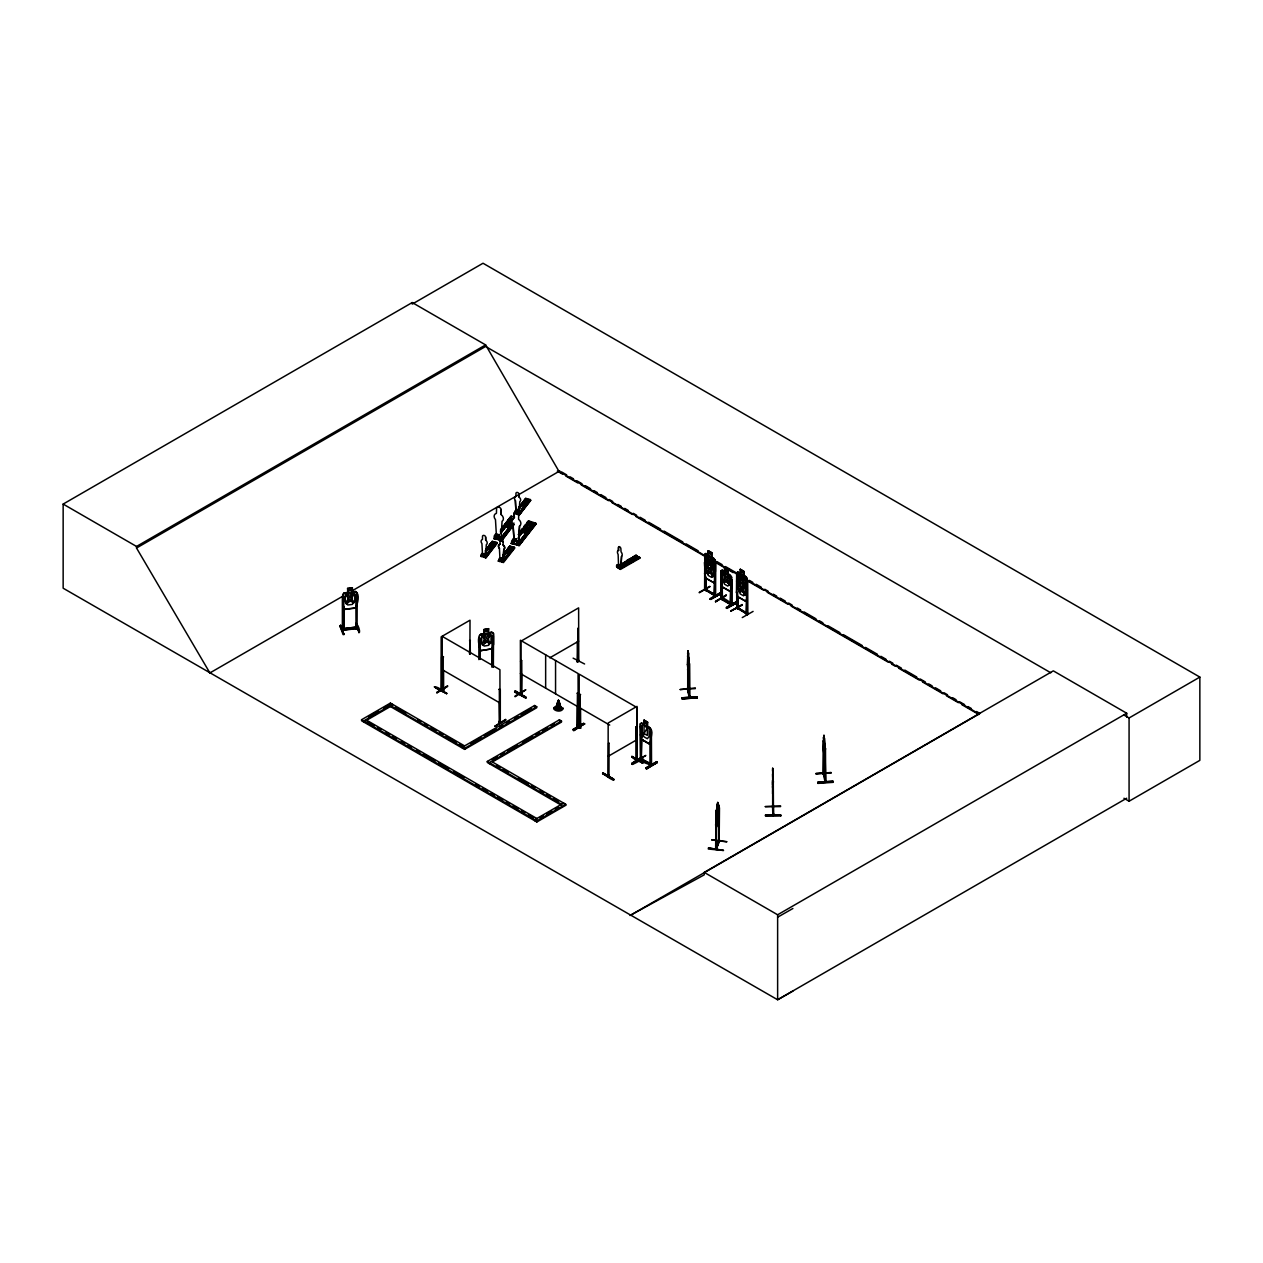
<?xml version="1.0" encoding="UTF-8"?>
<svg xmlns="http://www.w3.org/2000/svg" width="1263" height="1263" viewBox="0 0 1263 1263"><rect width="100%" height="100%" fill="white"/><g stroke="black" fill="none" stroke-linecap="round" stroke-linejoin="round"><path stroke-width="1.5" d="M772.577 781.702L772.688 793.78L773.382 781.292L772.798 783.36M772.703 807.641L772.751 768.346L772.609 770.904M772.688 793.78L772.703 790.575L772.845 793.78M765.299 806.52L780.597 805.905M772.814 783.313L772.845 780.976M715.647 849.431L715.947 811.225L715.726 824.707M715.774 849.415L718.994 840.874L718.9 805.368M718.536 841.758L719.61 841.047L718.773 839.816M719.515 839.911L719.294 840.511M772.782 782.081L772.782 772.972L772.83 779.46M772.64 787.686L772.672 785.854M558.309 703.617L558.404 700.334L561.151 708.322L558.688 710.027L555.736 708.59L558.404 700.334M687.404 689.345C687.893 685.004 688.319 692.392 687.53 689.156M688.319 688.856L688.13 688.019M689.724 695.724L689.188 697.886L689.835 697.081M688.982 697.144L689.835 695.881L689.914 697.855L689.661 663.707M825.465 780.518L825.702 780.96M825.118 757.484L824.771 760.705L823.208 748.975L823.965 735.303L825.134 746.591L825.134 782.397L824.944 781.023M620.891 566.929L621.538 556.43A3.394 1.958 60 0 0 621.033 551.773L620.891 548.868A1.705 0.979 60 0 0 619.691 546.784A1.705 0.979 60 0 0 618.491 547.479L618.491 550.479L618.491 547.479M621.538 556.43L621.033 566.85L617.86 564.829L617.86 567.261L619.138 567.797C617.623 564.687 620.322 564.577 619.059 565.603M485.592 555.31L486.318 544.669A3.394 2.526 37.9 0 0 485.687 540.138L485.687 537.138A1.705 1.263 37.9 0 0 484.045 535.449A1.705 1.263 37.9 0 0 482.498 536.443L482.498 539.443A3.394 2.526 37.9 0 0 481.929 543.532L482.498 554.504L480.729 556.446M501.095 537.122L502.058 521.319A5.099 3.805 37.9 0 0 501.095 514.53L501.222 509.857A2.542 1.895 37.9 0 0 498.901 507.173A2.542 1.895 37.9 0 0 496.564 508.657L496.438 513.315A5.099 3.805 37.9 0 0 495.475 519.614L496.438 535.922M503.084 560.077L503.732 549.531A3.394 2.526 37.9 0 0 503.084 545L503.163 541.89A1.705 1.263 37.9 0 0 501.616 540.09A1.705 1.263 37.9 0 0 500.069 541.085L499.974 544.195A3.394 2.526 37.9 0 0 499.343 548.395L499.422 548.284A3.394 2.526 37.9 0 1 500.069 544.085L499.974 544.195M503.084 545L503.163 544.89A3.394 2.526 37.9 0 1 503.811 549.421L503.163 559.967L500.069 559.162L498.822 560.709L502.753 561.735L503.905 559.099L504.269 560.63L499.611 559.43C499.832 554.741 500.322 565.398 500.18 558.483M503.842 560.425L499.974 559.241L499.422 548.284M519.03 512.352L519.756 501.711A3.394 2.526 37.9 0 0 519.125 497.18L519.125 494.18L519.125 497.18M519.835 512.525L519.851 511.389L520.214 512.92L517.12 512.115M513.378 544.116L511.641 543.153L511.657 540.959L513.378 538.748L513.915 540.627L518.572 541.874L519.535 526.087A5.099 3.805 37.9 0 0 518.572 519.282L518.714 514.625A2.542 1.895 37.9 0 0 516.378 511.941L517.356 510.41M518.572 541.874L519.535 526.087M689.282 673.005L688.935 676.226L689.124 673.021M824.928 760.689L824.976 757.611M718.773 816.182C719.847 818.456 715.363 833.564 715.774 824.581M688.24 653.381L688.446 655.323M680.173 689.424L695.376 688.619M708.496 848.01L723.462 850.473L708.338 849.036L708.527 847.899L723.446 850.362M816.009 773.935L831.196 772.909M557.299 709.885L558.009 700.602L555.736 708.59M634.152 556.415C644.793 561.214 628.942 556.936 636.126 555.262L640.041 558.12L620.449 569.408L616.612 566.819L619.138 565.366L617.907 565.208M618.033 565.335L619.77 565.082M618.065 565.224L618.886 565.808L619.28 564.64M497.354 535.401L498.175 536.222L497.354 535.275M498.648 534.849L497.985 534.596M515.572 539.933L515.257 541.227M512.557 543.943L514.751 540.438M515.13 541.18L515.415 540.296M515.936 540.217L516.125 539.238L516.125 540.059M514.562 540.69L516.33 539.127L514.609 540.327M716.137 819.876L716.674 821.739L718.205 814.398L717.7 802.479L716.137 812.22L716.247 849.557L716.61 847.394M499.011 721.552L500.037 723.289L499.927 669.69L442.239 636.378L442.239 689.961L443.739 690.277L442.129 689.866M443.06 689.235L442.508 688.43M498.932 721.489C500.685 720.289 500.78 724.583 499.548 722.452L499.327 702.354M521.351 693.198L520.388 692.566M520.451 693.876L520.861 692.282L521.761 694.082M578.044 727.156C577.949 727.141 577.633 723.999 578.044 725.941M577.144 726.62L578.186 727.141L578.075 673.542L520.388 640.23L520.467 694.571L521.366 693.971M579.196 726.493L580.143 727.125M635.889 727.141L637.247 727.488L635.889 727.141L635.889 760.579C637.641 756.774 637.468 762.726 631.832 756.869L642.678 763.089L637.01 759.9L635.952 760.547M637.247 760.736L636.236 760.152L637.026 760.405M641.746 726.478L641.146 759.994C641.667 758.842 639.378 757.263 641.683 758.463M644.13 720.352L644.13 724.457L641.462 722.925L640.325 723.746L640.388 759.568L640.83 757.989M641.367 759.994L641.746 740.181M650.05 763.783C655.702 765.631 643.372 764.241 640.388 759.426M483.161 554.031L484.25 553.62L483.176 554.836M483.524 554.694L484.234 553.826M497.575 536.333L497.922 534.802M502.342 537.691L497.511 535.97L499.122 534.896M497.306 536.475L497.448 535.196L498.175 535.812M500.953 559.635L501.411 558.12L500.669 559.588M501.79 558.562L510.694 546.595L503.558 555.594M516.346 511.468L517.546 510.505L516.835 511.499M516.867 510.994C518.319 510.094 516.046 512.21 517.735 510.852L526.639 498.885L518.761 509.257M514.546 540.548L515.793 540.832M514.546 541.211L515.288 541.196M515.825 540.801L514.957 540.311M516.535 539.648L515.73 540.501L516.188 539.633M704.77 588.921C706.917 587.279 705.749 592.963 705.512 589.363L705.307 588.605M706.064 590.389L706.064 578.643M714.321 595.631L714.7 562.082L715.679 562.635L715.616 595.836M715.411 595.015C715.568 597.588 713.327 592.6 715.616 594.636M720.778 597.699C721.268 601.314 722.168 596.483 721.157 597.478M730.503 604.519L731.451 605.166M730.503 603.351C732.461 603.572 730.772 602.577 731.119 604.314M724.504 567.513L724.504 571.886L722.736 572.218L722.736 579.875L724.504 584.169L727.82 586.095L729.588 583.838L729.588 576.181L727.82 573.797L727.946 569.629L728.056 573.655L731.609 577.159L731.593 605.151C708.275 589.9 730.961 600.841 731.814 604.772M736.755 607.392C736.171 607.487 739.187 608.166 747.301 614.623L747.301 578.88L746.038 576.796L737.829 572.186L736.771 572.96L736.534 591.984M736.755 608.608L736.645 572.834L737.892 571.95L740.434 573.56L740.434 569.455M746.701 600.13L746.322 614.197L746.701 580.554L747.664 581.106L747.791 614.481L747.617 613.108M446.692 693.482C428.52 685.762 435.94 684.025 446.439 693.734M446.692 693.024C438.798 690.593 423.279 679.999 446.723 693.64M602.577 773.73C621.917 782.46 612.176 782.081 602.877 772.893L613.723 779.113L613.439 779.903M613.692 779.192L602.861 772.893M556.888 707.169L558.199 700.365M772.546 806.757L772.877 815.488L772.751 768.346M773.398 806.236L772.688 805.447L772.703 806.426M772.703 807.546L772.688 773.445M772.719 814.603L773.445 813.419L773.477 815.456L773.224 773.445M556.225 709.364L558.088 700.728M629.321 561.514L628.785 560.551M514.609 691.887L515.209 690.877L526.087 697.776L514.609 691.887L525.503 698.044M526.008 697.65L515.051 691.571L526.087 697.776M560.914 709.127L558.878 700.555M687.404 664.575L687.988 651.077M687.404 688.13L687.719 690.135L687.735 652.955M773.477 815.298L773.382 806.836M825.639 748.975L824.96 748.217L825.67 782.365L823.902 773.682L823.823 739.929L823.981 750.301L824.313 747.917C824.834 769.056 825.055 733.756 824.313 746.038L823.365 740.418L823.429 774.566L823.571 737.434M486.444 555.657L486.413 554.346L486.776 555.878L482.134 554.678M519.898 542.127L519.819 540.422L520.356 542.727M704.659 565.35L705.749 570.055L714.084 574.87L715.3 571.334M714.084 574.87L715.411 571.429L715.411 560.425L711.748 556.999L711.874 552.831L708.322 550.779L711.874 552.831M730.188 591.416L731.372 588.132L731.372 577.207M745.991 593.152L747.301 589.963M736.771 583.743L737.75 588.526L746.086 593.342L747.412 589.9M649.735 744.033L651.045 740.686M651.155 740.781C647.808 750.854 653.524 731.64 651.155 729.761L649.908 727.599L651.045 729.84L651.045 765.504L650.65 763.515L641.478 759.189M741.965 579.275L741.681 579.843M715.174 579.385L713.958 582.922L715.19 579.543M745.865 601.204L747.065 597.92L747.175 578.943L746.165 576.717M745.944 601.393L737.608 596.546L736.424 591.937L737.529 596.641L745.944 601.393L747.301 597.952M716.847 805.557L717.873 802.494M716.847 806.915L717.495 805.226M715.963 811.335L718.6 804.657M716.058 815.33L715.947 848.704M719.184 808.509L718.963 807.657L719.152 841.9L719.468 807.72M711.779 839.958L726.714 841.837M491.923 648.835L480.587 650.682L491.923 648.835L493.58 644.477L493.533 633.379L491.828 632.226L488.765 632.858M709.743 560.804C710.406 557.63 716.137 558.12 710.864 562.493L713.216 568.713L712.095 568.034M342.668 605.624L344.183 609.508L355.708 608.087L357.192 603.698M355.708 608.087C357.555 603.446 360.397 594.636 355.629 591.463L352.488 591.952M484.061 553.526L483.334 553.983M516.141 510.757L517.562 511.136C517.609 516.393 517.798 508.515 516.52 511.152M516.425 539.585L515.714 540.185M699.307 592.773L710.09 586.585M699.307 592.315L709.648 586.348M715.49 601.709L726.288 595.505M715.49 601.235L726.383 594.984L715.568 601.914M742.091 605.056L730.819 611.055M731.293 610.787L742.107 605.009M742.107 604.535L730.772 611.118M436.872 692.219L447.686 685.92L436.951 692.898M436.856 692.724L447.591 686.441M515.02 696.071L525.834 689.772L515.099 696.75M573.339 730.267L584.627 723.683L573.891 730.661L573.007 729.477L583.806 723.241L573.07 729.54M584.564 723.699L573.607 730.519M339.905 625.974L343.946 634.531L340.742 625.201L339.905 625.99L343.11 634.626M340.631 625.264L343.946 634.531M443.723 689.109L442.697 688.493M576.954 725.294L577.854 727.078M579.054 726.478L580.664 728.104L580.538 707.959M579.054 727.693L579.938 728.262M704.612 590.105L704.77 554.299L705.906 553.478L704.77 554.473M714.321 595.726L714.226 594.431M715.789 594.794L714.669 594.084M737.608 609.082L737.687 593.405M342.289 630.063L344.057 630.158L343.789 606.366M357.192 627.316L356.024 627.506L356.04 628.769L355.598 627.158L357.176 626.953L342.289 628.848L343.946 628.642M355.582 628.421L357.24 628.216M490.991 548.189L490.423 547.084M522.266 504.853L524.445 504.726L522.329 504.963M482.908 554.346L483.713 553.968M578.754 660.217L577.822 660.738C576.717 664.701 578.122 657.044 578.028 661.196M577.175 661.828L578.28 661.117L578.249 627.9L577.554 662.049M641.209 738.413L647.982 726.699L650.998 729.872M688.319 690.072L688.224 674.331M823.35 773.635L825.118 782.318L824.944 746.575L823.397 737.45M824.155 773.319L824.076 772.561M608.719 775.593L609.082 775.577M608.119 776.587L608.166 723.02L637.01 706.364L637.01 739.818M608.655 775.561L608.561 776.824L608.655 742.96L608.655 776.761M609.05 776.508L609.082 775.229M635.778 759.505L637.405 758.937M726.288 577.838C727.583 572.407 731.814 577.033 727.046 579.228L729.398 585.432L726.336 579.685C724.867 585.29 720.81 580.791 725.578 578.359L723.367 572.392L726.13 577.238M628.785 560.772L630.869 560.614M483.997 553.857L484.013 556.651L484.124 554.094L482.592 553.857L484.013 554.22M501.443 558.309L500.89 559.209M501.553 558.53L500.827 559.398M718.963 839.753L718.631 840.621M716.058 847.41L716.721 848.72M501.095 514.53L501.222 509.857M485.592 537.249L485.687 540.138M519.03 494.291A1.705 1.263 37.9 0 0 517.483 492.491A1.705 1.263 37.9 0 0 515.936 493.486L516.014 496.375A3.394 2.526 37.9 0 0 515.383 500.574L515.936 511.547L519.125 512.241M496.975 536.112L494.67 539.048L494.165 536.207C498.269 527.966 496.043 545.948 496.738 534.738L498.869 535.291C499.232 545.49 497.922 531.486 498.68 535.18M502.863 537.975C502.011 533.681 503.353 538.796 500.606 539.617L494.701 538.085L496.438 534.138M481.629 556.683L480.982 554.71C483.729 550.463 480.919 557.457 484.124 556.525M514.783 513.631L515.572 510.268L516.03 513.315L517.562 513.567M496.738 534.738L498.032 535.591M500.432 530.065L511.136 516.141L514.625 517.056M486.413 554.346L485.26 556.967L481.345 555.957L482.482 553.32M493.786 538.827L497.543 534.028M500.574 530.097L511.136 516.141M519.851 511.389L518.714 514.009L514.783 512.999L515.92 510.363M486.287 549.152L492.302 541.322L496.943 542.537L485.923 557.788L497.29 543.232M494.701 538.085L496.564 535.749M501.016 529.923L511.515 517.199M516.314 510.536L513.93 513.583L513.93 518.083A5.099 3.805 37.9 0 0 512.967 524.366L514.057 540.501L513.094 524.208L502.895 537.675M518.604 507.647L525.74 498.364L530.381 499.58L519.361 514.83L530.76 500.274L525.787 498.838M485.245 550.621L492.302 541.322M496.801 536.096L494.67 539.048M501.332 530.286L510.378 518.651M518.698 507.679L525.74 498.364M482.577 554.394L485.687 555.199M500.337 531.77L510.552 518.667M515.936 511.547L515.383 500.574M485.75 550.747L492.649 542.048M497.922 535.623L495.001 539.143L497.433 535.528M500.669 531.865L504.032 527.46M506.321 524.603L510.82 518.746M518.067 509.257L525.74 498.648M485.529 552.436L493.565 542.269L485.229 552.184L493.249 542.016L491.939 541.843L496.943 542.822L485.339 557.646L485.26 555.815M500.795 531.897L511.357 518.383M518.367 509.336L526.639 498.885M501.237 531.739L511.436 518.651M511.736 518.998L500.416 533.539L511.91 519.014M513.93 518.083L514.057 513.409A2.542 1.895 37.9 0 1 516.378 511.941L516.883 511.657M484.376 557.378L496.043 542.569L484.376 557.378L494.954 544.195M528.723 501.49L517.814 514.42L529.481 499.611M518.114 514.309L528.408 501.237M485.339 557.646L496.943 542.537M500.606 539.617L502.327 535.654M518.572 514.783L530.381 499.58M502.627 535.828L511.689 524.192M513.583 524.192L501.064 540.406L499.232 540.185L512.225 523.829M530.697 500.29L519.314 514.815L514.167 513.488M499.706 540.059L512.304 524.098M500.337 540.453L513.915 523.008M499.974 541.196L500.069 541.085A1.705 1.263 37.9 0 1 501.537 540.217A1.705 1.263 37.9 0 1 503.084 542.001L503.163 541.89M494.165 538.37L501.695 540.817L513.662 524.445M501.522 540.801L513.978 524.808M519.819 540.422L518.083 544.369L512.194 542.837L513.915 538.891M499.659 561.593L498.459 560.914L499.611 557.978M520.766 530.981C540.138 533.854 514.167 534.328 522.487 528.771L529.465 531.013L522.487 528.771M524.034 526.813C543.406 529.671 517.42 530.144 525.755 524.587L532.718 526.829L525.755 524.587M526.908 523.119C546.279 525.976 520.293 526.45 528.629 520.893L535.607 523.15L519.077 545.6L536.159 523.75L528.25 521.761M498.822 560.709L499.974 558.072M514.972 539.017L511.136 543.548L515.036 538.78M518.43 534.423L528.629 520.893M518.367 534.659L528.566 521.556M498.206 561.198L500.716 558.009M502.737 555.388L509.778 546.074L514.436 547.289L502.753 561.735M502.942 555.246L509.778 546.074M518.825 535.038L529.181 521.966L528.629 521.335M503.242 555.515L509.778 546.516L514.815 547.984L503.463 562.54L498.475 560.898M518.951 535.07L528.045 523.419M518.667 536.222L528.85 523.135M510.694 546.595L501.506 558.814M518.588 536.459L528.913 523.403M516.204 540.232L514.073 539.68M501.979 558.672L511.057 547.021M517.909 538.306L529.402 523.766M501.6 561.277L501.6 558.846L500.085 558.609M502.753 560.567L503.905 559.099M502.264 562.051L513.173 547.558L514.436 547.716L502.769 562.367M501.964 562.161L513.536 547.321M514.436 547.289L501.869 562.146M520.151 540.611L532.576 524.587M535.228 523.545L534.249 522.771L516.725 544.937L518.256 545.363M533.665 524.855L517.656 545.206L533.507 524.84M535.607 522.708L518.114 545.332L518.083 542.632M519.014 545.553L536.159 523.75M488.607 628.911L484.076 629.59L484.124 633.789L481.708 635.557L481.708 643.214L484.124 646.072L488.607 645.314L491.007 641.62L491.007 633.963L488.607 633.016L488.718 628.658L483.903 629.479L483.95 633.679L480.635 634.137C476.672 638.178 479.024 645.851 480.635 650.761M479.309 635.984L480.745 634.358L491.828 632.226L493.423 633.552L493.375 667.259M343.789 596.578L343.757 630.237M347.578 592.568L344.199 592.884L355.661 591.558L357.224 592.868L357.066 628.642L357.24 627.001M515.178 690.893L526.071 697.097M344.199 592.884L342.668 594.636L342.573 630.426L342.447 596.736L343.899 596.878M344.31 593.105L342.841 594.668L342.841 605.577M515.557 539.112L516.346 539.096M521.872 693.024L520.83 693.561M578.754 661.433L577.665 661.986M520.577 693.15L522.029 694.082L520.956 694.713L520.956 641.178L578.628 607.866L578.738 661.354M628.911 560.614L630.695 560.488M630.695 561.404L631.026 560.946M731.482 588.226L730.267 591.605L721.931 586.79L720.841 571.097L722.089 570.213L724.504 571.618M720.968 571.208L722.136 570.387M708.133 562.966L705.685 561.593L704.422 562.477L705.528 578.154L714.069 582.859L705.733 578.012L704.533 573.386M737.734 580.222L736.534 581.059L737.671 580.064C743.907 585.906 735.792 571.476 743.591 579.433M511.136 516.804L511.689 517.214M517.814 514.42L518.73 514.657M518.698 514.641L518.714 512.857M494.97 539.096L495.964 539.412M500.59 540.532L500.606 537.88M511.105 543.5L519.172 545.569M483.24 554.789L483.429 553.904M621.507 564.198L636.126 555.262M617.323 567.419L634.784 556.983M621.191 564.182L636.126 555.562L637.12 556.446L636.331 556.02M639.788 557.804L619.233 568.666L639.046 557.22L639.552 557.867M619.928 569.076L620.212 567.466L622.201 566.313L622.201 567.766M638.778 557.425L619.47 568.65M639.488 557.82L636.126 555.562M441.64 656.792L441.64 690.656L441.529 688.888M469.52 653.918L470.01 640.42L470.389 653.855M470.389 640.641L469.52 640.72M608.655 742.96L609.034 743.181M636.536 740.102L637.01 726.604L637.247 760.658M637.389 726.809L636.536 726.888M631.91 756.726L642.678 763.089M608.119 775.245L609.05 775.308M705.685 561.593L713.99 566.408L715.3 568.461L711.716 564.987L711.716 560.898L708.006 558.941L708.133 563.235M711.59 565.066L713.39 567.434L713.39 575.091L711.59 577.349L708.243 575.47L706.459 571.176L706.459 563.519L708.243 563.172M737.671 580.064L745.975 584.88L747.065 586.995M745.912 584.848L747.301 586.932M442.618 656.397L443.597 656.965M442.239 689.93L443.597 690.261L443.597 670.179M499.485 722.483L499.327 689.14L500.306 689.709L500.306 723.004M500.306 689.709L498.948 689.361M573.118 658.134L584.595 663.991M505.626 719.357L494.859 726.32L505.753 720.036M494.954 726.272L505.674 719.91M577.096 726.651L577.459 692.992L578.454 693.561L578.454 726.856L577.444 726.225L577.459 706.206M578.454 693.561L577.096 693.213M579.559 694.176L580.538 694.745L579.559 694.176L580.175 728.262L579.18 727.741L579.196 674.158L636.868 707.469L636.978 761.068L637.026 759.189M576.986 725.578L578.565 725.704M580.285 727.109L579.449 726.209M644.019 720.147L647.587 722.183L644.019 720.147L644.019 724.52L642.236 724.867L642.236 732.524L644.019 736.818L647.351 738.713L649.135 736.455L649.135 728.814L647.351 726.43L647.351 722.325M640.325 723.746L641.43 739.439L649.94 744.144L641.525 739.36L640.452 734.671M649.845 727.709L647.587 726.288M641.557 739.376L649.814 744.223M631.8 763.405C645.298 753.285 647.919 757.611 632.4 764.447L631.8 763.405L645.835 755.416L631.8 764.099L642.693 757.816M651.045 764.289L641.857 758.968M645.993 767.92L656.744 761.636L657.297 762.584L646.577 768.946L645.961 767.904L656.792 761.731M645.961 768.599L657.265 762.552M792.911 991.06L777.629 999.759L63.15 588.211L63.15 504.079L412.227 302.552L485.608 344.91L558.988 471.399L705.875 556.194M63.15 504.079L136.53 546.453L485.608 344.91M210.732 672.469L209.895 672.942L136.53 548.016L485.608 346.472L1050.8 672.784M209.895 672.942L342.178 596.562M352.424 590.658L559.809 470.925M616.612 566.819L616.612 565.382L618.586 564.229L619.138 567.797M616.612 565.382L618.87 564.403M618.665 565.808L619.249 565.461M619.659 564.845L618.475 565.587L621.001 567.071M627.095 560.472C637.752 565.271 621.885 561.009 629.069 559.335L632.684 561.703L629.069 559.335M630.837 558.609L632.826 557.172L636.426 559.541L632.826 557.172M636.836 555.957L617.528 567.734M620.749 565.824L635.494 557.393M616.881 565.54L616.881 566.692L619.928 568.461L619.928 567.308L622.201 566.313M639.741 557.346L619.786 568.997M491.496 761.447L565.698 804.278L565.698 805.32L536.854 821.976L361.565 720.763L361.565 719.721L390.409 703.081L464.61 745.912M368.354 716.847L378.521 710.974M383.62 708.038L390.409 704.123L390.409 703.081M365.37 720.999L390.804 706.301M705.906 553.478L708.432 555.089M708.196 554.946L708.196 550.842L708.322 555.152L706.554 555.483L706.554 563.14L708.322 567.434L711.637 569.36L713.406 567.103L713.406 559.446L711.637 557.062L711.637 552.957M704.975 588.542L705.259 589.853L704.707 556.746L706.064 557.094M715.3 560.488L715.221 596.168M549.784 657.834L578.628 641.178M715.679 562.635L714.321 562.288M705.749 570.055L714.195 574.791M720.841 571.097L720.905 599.104L731.482 605.088M722.089 570.213L730.298 575.091L731.609 577.159M721.268 573.781L722.247 574.349L721.268 573.781L721.268 598.757L730.867 604.219M740.197 569.313L743.749 571.365L743.623 575.533L745.407 577.917L745.407 585.574L743.623 587.832L740.323 585.906L738.539 581.611L738.539 573.97L740.323 573.623L740.323 569.25L743.86 571.302L743.86 575.391L746.117 576.828M705.307 589.821L715.3 596.152M720.841 582.085L722.057 586.727L730.298 591.352M737.087 574.997L738.05 575.565M730.882 579.322L730.377 604.503L730.882 579.322L731.861 579.891L731.861 604.74M731.861 579.891L730.503 579.543M714.211 595.536L714.7 581.659M710.185 598.536L721.062 592.347L710.185 599.23L721.615 593.31L710.785 599.499M710.185 599.23L721.615 593.342M721.157 592.994L710.295 599.183M747.664 581.106L746.322 580.759M536.712 706.712L464.61 748.343L390.409 705.496L390.409 706.538L464.61 749.385L536.712 707.754L536.712 706.712L534.612 705.496L462.511 747.128L462.511 748.17M737.75 588.526L746.086 593.342M470.894 743.323L480.95 737.529M484.297 735.587L496.043 728.814M499.39 726.872L502.753 724.93M506.1 723.004L509.463 721.062M514.483 718.158L517.846 716.232M521.193 714.29L531.249 708.48M726.383 607.471L737.26 601.283L726.525 608.166M726.462 607.566L737.276 601.33M726.462 608.04L737.797 602.262L726.383 608.166M558.262 705.685C546.753 708.211 560.898 714.716 563.235 708.354M726.967 608.434L737.797 602.246M553.652 708.464L558.262 705.796M487.297 761.447L561.498 804.278L561.498 805.32L487.297 762.473L487.297 761.447L559.398 719.815L561.498 721.031L561.498 722.073L492.744 761.763M492.317 759.568L497.354 756.679M500.701 754.737L504.063 752.795M507.41 750.869L517.467 745.059M522.503 742.155L532.56 736.345M535.922 734.403L539.269 732.477M542.632 730.535L547.653 727.63M551.015 725.688L554.362 723.762M561.498 721.031L489.397 762.647L489.397 763.689M742.265 617.575L753.095 611.403M649.703 727.725L641.525 723.099M608.166 756.316L637.01 739.66M539.854 817.824L543.248 815.866M546.626 813.909L551.726 810.957M555.12 808.999L558.514 807.041M361.565 719.721L536.854 820.934L565.698 804.278M630.869 915.028L704.249 874.833L704.249 872.401L1053.326 670.858L1126.707 713.232L1126.707 717.084M630.048 915.501L979.141 713.958L746.859 579.859M704.249 872.401L777.629 914.775L1126.707 713.232M1123.959 715.016L1129.075 717.968L1199.85 677.094L1199.85 760.358L1129.075 801.216L1123.944 798.263M1126.707 798.216L777.629 999.759L777.629 914.775M777.629 917.191L792.911 908.492M490.833 548.095L489.776 548.331M506.779 551.899C505.089 554.678 511.073 552.199 507.047 552.057M498.822 535.18L497.78 534.975M630.695 561.182L629.321 561.277M521.019 694.713L521.919 694.271L521.745 660.817M497.654 535.149L498.19 534.912M522.724 504.426L523.861 504.363M524.05 505.263L522.472 505.105M342.573 628.769L343.773 629.069M342.573 629.984L357.082 628.232L357.019 626.985M441.655 690.593L442.018 657.013M630.458 561.277L629.59 561.356M740.244 581.643L738.445 581.99L738.445 589.647L740.244 593.942L743.591 595.82L745.375 593.563L745.375 585.921L743.591 583.538L746.023 584.785M579.449 727.425L580.491 727.946M480.193 659.397L480.335 638.147L478.866 638.068L478.866 659.618M491.891 635.842L493.375 635.921L493.217 666.959M721.157 598.694L722.389 599.341L722.247 585.874M736.961 607.014L736.961 608.229M491.386 664.164L492.096 664.67M716.247 848.357L719.152 841.032L716.61 847.741M347.546 588.369L352.456 587.769L352.33 592.11L354.777 593.168L354.777 600.825L352.33 604.409L347.751 604.977L345.288 601.993L345.288 594.352L347.751 592.679L347.578 588.463M347.751 588.59L352.33 588.021M355.74 595.094L357.082 594.92M344.278 609.271L355.566 607.866M355.803 623.401L359.039 632.542M357.192 628.532L342.731 630.363M358.897 632.684C360.95 633.221 357.887 622.643 355.692 624.048L359.008 632.021M529.607 522.108L530.539 522.314M509.494 546.658L510.694 546.753M688.146 654.929L688.146 650.824L688.24 655.576M688.556 653.713L688.54 670.148L687.704 662.743M688.224 656.697L687.546 655.939L688.477 661.575C689.235 649.308 689.014 684.625 688.493 663.438C687.577 678.342 688.13 632.621 688.54 666.864L687.988 656.539M688.556 657.818L689.14 673.147M687.577 652.971L689.109 659.665M687.388 664.512L688.935 676.226M687.561 669.469L689.109 676.21M695.376 687.909L680.189 689.661M681.988 697.792L697.176 696.766L681.988 697.855L682.083 698.913L697.271 697.792L682.067 698.834M697.192 697.429L681.973 698.423L697.271 697.886L697.16 696.702M824.55 738.176L824.36 754.627L823.523 747.222M823.965 772.498L823.429 773.209M816.009 773.43L831.117 772.561M815.914 773.635L831.117 772.609M817.808 782.271L832.996 781.181L833.091 782.35L817.903 783.392L817.808 782.207L833.012 781.292M817.824 782.934L833.012 781.75M443.155 690.482L443.234 657.186M579.654 726.209L580.664 728.104M579.559 727.488L579.78 726.272M580.096 728.262L580.175 694.95M636.268 759.016C635.021 760.752 637.831 762.094 636.489 759.016M705.607 590.61L705.685 576.891M737.087 596.546L737.087 608.292L747.617 614.323M747.222 613.423L746.212 612.792L747.222 614.639M343.599 628.595L355.582 627.206M772.814 775.34L772.672 778.197M772.845 777.219L772.877 779.681M772.546 786.975L772.877 786.36M780.787 815.898L765.504 816.04L765.489 814.856L780.787 814.856L780.787 815.93M356.024 628.721L355.85 595.394M716.8 805.32L716.8 809.425M711.811 839.769L726.746 841.647M497.101 536.554L498.19 536.096M489.491 548.284L491.007 547.447M689.819 697.792L687.498 689.282L689.282 697.839L688.935 659.681M823.886 773.603L823.476 774.487L823.965 735.303M516.03 510.899L517.451 511.262M512.904 519.267L509.415 518.367L512.904 519.693M511.752 520.735L508.263 519.835L511.752 521.177M513.52 523.861L506.542 522.045L513.52 524.287M515.604 540.911L518.714 541.716M496.738 538.37L498.869 538.922M480.982 556.146L486.002 557.772M773.382 813.293L773.556 815.298M521.145 694.334L521.54 673.842M650.429 743.181L650.066 765.078L650.319 763.452M442.792 689.74L443.55 690.166M499.706 723.225L499.011 722.768M650.65 764.731L650.066 731.64L651.408 731.987L651.534 765.362L640.751 759.221L640.388 726.13L641.367 726.683M499.548 721.236L499.201 722.389M746.922 613.85L746.575 612.571L747.807 613.218M719.515 840.937L716.279 849.478L716.579 815.393M740.118 577.617L743.465 579.512L743.465 583.601M583.743 723.888L584.627 724.378M646.577 768.914L656.871 762.315M631.863 756.205L642.946 762.836M602.609 773.651L613.723 779.808M1199.85 677.094L483.019 263.241L412.227 304.099L412.227 302.552M705.843 553.715L714.005 558.42L715.174 560.472M561.514 471.904L566.645 474.872M570.055 476.83L573.465 478.803M576.891 480.777L582.006 483.745M585.432 485.718L590.547 488.67M593.957 490.644L597.383 492.617M600.793 494.591L605.924 497.543M609.334 499.517L612.744 501.49M617.875 504.442L621.285 506.416M624.711 508.389L628.121 510.363M633.252 513.315L636.663 515.288M640.073 517.262L645.204 520.23M648.614 522.203L660.581 529.102M663.991 531.076L682.778 541.922M686.188 543.895L698.155 550.794M716.942 561.64L722.057 564.593M725.467 566.566L737.434 573.465M749.385 580.38L752.795 582.338M756.221 584.311L761.336 587.279M764.762 589.253L768.172 591.226M773.303 594.178L776.713 596.152M780.124 598.125L785.254 601.077M788.665 603.051L792.09 605.024M797.206 607.977L800.616 609.95M804.042 611.924L815.993 618.823M819.403 620.796L822.829 622.77M827.944 625.738L839.911 632.637M843.321 634.61L862.108 645.456M865.518 647.43L877.485 654.329M880.895 656.302L886.026 659.254M889.436 661.228L892.846 663.201M896.272 665.175L901.387 668.127M904.813 670.1L916.764 677M920.174 678.973L925.305 681.941M928.715 683.914L932.126 685.888M935.551 687.846L940.667 690.814M944.093 692.787L947.503 694.761M952.634 697.713L956.044 699.686M959.454 701.66L964.585 704.612M967.995 706.585L971.421 708.559M976.536 711.511L979.962 713.484M714.4 561.119L736.613 573.939M557.299 471.115L562.414 474.067M565.824 476.04L577.775 482.94M581.185 484.913L608.498 500.669M611.908 502.642L632.4 514.467M635.81 516.441L705.78 556.841M714.321 561.767L733.093 572.613M746.749 580.491L763.815 590.342M767.225 592.315L787.717 604.14M791.127 606.114L888.41 662.286M891.82 664.259L895.246 666.217M898.656 668.19L919.132 680.015M922.543 681.988L943.035 693.813M946.445 695.787L958.396 702.686M961.806 704.659L978.872 714.511M724.504 567.782L727.82 569.692M709.98 560.851L707.169 555.657L709.396 561.625M721.71 598.283L720.889 597.794M705.086 589.821L714.59 595.315M630.837 558.325L634.452 560.409M619.138 565.366L618.033 564.735L618.033 567.166M520.388 673.542L578.075 706.838M579.196 707.469L609.729 725.088M560.172 706.585L563.235 708.464M442.239 669.69L499.927 702.986M395.856 707.264L405.928 713.074M417.658 719.847L421.005 721.789M424.368 723.715L427.715 725.657M431.078 727.599L436.098 730.503M439.461 732.429L442.808 734.371M446.171 736.313L456.227 742.123M459.574 744.049L462.937 745.991M496.533 765.378L499.88 767.32M503.242 769.262L508.263 772.167M518.319 777.976L528.392 783.77M531.739 785.712L535.102 787.654M540.122 790.559L543.485 792.485M546.832 794.427L550.179 796.369M553.541 798.295L558.562 801.2M565.698 805.32L563.598 803.063L534.754 819.719L534.754 820.761M367.47 721.741L374.243 725.657M377.621 727.614L381.016 729.572M386.099 732.508L389.478 734.45M392.872 736.408L396.266 738.366M401.35 741.302L404.728 743.26M408.123 745.217L411.501 747.175M416.585 750.111L419.979 752.069M423.358 754.011L435.23 760.863M438.608 762.82L448.775 768.693M453.859 771.63L464.026 777.487M475.883 784.339L479.261 786.296M482.655 788.254L487.739 791.191M491.118 793.132L494.512 795.09M497.906 797.048L502.99 799.984M506.368 801.942L509.763 803.899M513.141 805.857L518.225 808.794M521.619 810.735L524.998 812.693M528.392 814.651L533.475 817.587M506.526 552.815C510.015 554.094 507.252 549.958 506.384 552.894M490.865 547.526L489.555 547.068L489.034 548.3M825.655 781.56L825.481 748.185M722.199 599.23L721.868 574.554M561.151 708.322L558.799 700.428M640.294 759.489L640.278 758.147M744.033 586.364L745.202 587.184L742.849 580.964C747.475 578.691 743.575 574.27 742.091 579.575L739.171 574.128L740.844 578.707M479.261 646.798L480.745 650.619M736.771 583.869L737.829 588.447M823.918 738.066L824.265 739.802M823.823 741.002L824.36 751.343L823.823 748.659M687.972 650.84L688.698 653.745M558.688 700.791L559.998 709.743M558.625 700.349L559.351 705.37M715.6 824.565L715.932 827.786M780.597 806.599L765.299 806.71M772.577 768.346L772.845 777.313M772.577 774.045L772.64 776.761M558.483 700.823L558.688 710.027M765.489 815.503L780.787 815.33M772.845 780.692L772.893 786.991M772.546 780.25L772.577 784.97M1129.075 717.968L1129.075 801.216M738.05 597.115L738.176 608.924M737.797 607.929L737.797 609.145M737.687 575.77L737.687 581.659M724.63 567.719L724.63 571.807M721.505 597.541L721.647 599.53M718.742 805.352L718.631 841.837M717.7 802.479L717.668 806.804M715.063 568.524L715.063 579.449M705.685 557.299L705.685 563.187M704.896 554.41L704.896 565.319M647.587 722.183L647.477 726.351M636.268 726.92L636.268 740.134M621.917 566.156L621.917 567.308M618.586 564.229L618.554 565.777L618.128 554.473A3.394 1.958 60 0 1 618.633 550.384M577.286 641.667L577.286 661.765M577.349 725.025L577.349 726.241M559.398 719.815L559.398 720.857M555.562 660.533L555.562 693.845M545.648 654.818L545.648 688.114M536.854 819.545L536.854 818.503L365.765 719.721L365.765 720.763M536.854 820.934L536.854 821.976M534.612 705.496L534.612 706.538M516.362 540.043C518.698 545.79 511.704 543.974 514.23 539.49M515.572 510.268L515.572 511.72M513.378 538.748L513.378 540.911M492.049 636.142L492.049 665.522M491.891 647.603L491.891 667.196M469.899 654.139L470.01 620.196L441.166 636.836L441.103 690.419M464.61 748.343L464.61 749.385M443.345 689.33L443.345 690.545M442.839 688.493L442.997 690.482M392.509 705.322L392.509 704.28L363.665 720.936L363.665 721.978M136.53 546.453L136.53 548.016M716.5 811.872L716.468 821.518L717.384 815.093C718.979 825.986 718.237 793.859 717.4 813.214L716.847 810.988L716.5 811.872M712.9 576.749L709.774 571.16C708.354 576.828 704.328 572.313 709.017 569.818L706.775 563.882L709.711 569.297C711.022 563.866 715.3 568.461 710.501 570.687L712.9 576.749M744.902 595.22L741.776 589.632C740.292 595.236 736.171 590.768 741.002 588.29L738.76 582.354L741.713 587.769C743.023 582.338 747.301 586.932 742.486 589.158L744.902 595.22M490.518 643.325L488.86 643.609L486.318 640.215C484.645 646.435 478.456 646.845 485.292 639.473C478.977 634.926 484.329 632.874 486.239 638.399C487.897 632.463 493.912 632.1 487.281 639.173L490.518 643.325M354.287 602.498L352.709 602.83L350.009 599.199C348.288 605.372 342.005 605.466 348.967 598.425C342.494 593.563 348.02 591.81 349.93 597.383C351.635 591.51 357.745 591.463 350.988 598.204L354.287 602.498M717.668 808.162L716.674 818.456L717.668 808.162M520.766 660.249L520.83 694.776L520.766 660.249M521.54 660.628L520.577 661.196L521.54 660.628M706.175 589.584L714.59 594.447L706.175 589.584M738.176 608.056L746.575 612.918L738.176 608.056M647.319 727.82L647.351 735.445L644.019 733.535L644.019 725.893L647.351 727.788M487.802 629.732L484.913 630.237L484.913 631.595L487.802 631.105L487.802 629.732M488.607 634.373L484.124 635.147L484.124 642.804L488.607 642.03L488.607 634.373M351.509 588.795L348.556 589.158L348.556 590.531L351.509 590.168L351.509 588.795M352.33 593.484L347.751 594.052L347.751 601.693L352.33 601.125L352.33 593.484M529.244 501.048L524.587 499.848L529.244 501.048M528.471 502.043L523.813 500.827L528.471 502.043M527.318 503.511L522.661 502.311L527.318 503.511M526.292 504.821L521.635 503.621L526.292 504.821M525.14 506.305L520.498 505.089L525.14 506.305M511.973 525.818L504.995 524.019L511.973 525.818M510.252 528.045L503.274 526.229L510.252 528.045M495.791 544.006L491.149 542.806L495.791 544.006M513.283 548.758L508.642 547.558L513.283 548.758M495.033 545L490.376 543.785L495.033 545M512.525 549.752L507.868 548.537L512.525 549.752M493.88 546.469L489.223 545.269L493.88 546.469M511.373 551.221L506.716 550.021L511.373 551.221M492.854 547.779L488.197 546.579L492.854 547.779M510.347 552.531L505.689 551.331L510.347 552.531M491.702 549.263L487.06 548.047L491.702 549.263M509.194 554.015L504.537 552.799L509.194 554.015M710.99 561.309L708.843 560.093L708.843 561.467L710.99 562.682L710.99 561.309M742.991 579.78L740.844 578.565L740.844 579.938L742.991 581.154L742.991 579.78M711.59 566.424L708.243 564.545L708.243 572.186L711.59 574.081L711.59 566.424M743.591 584.895L740.244 583.017L740.244 590.658L743.591 592.552L743.591 584.895M646.751 722.673L644.619 721.457L644.619 722.815L646.751 724.031L646.751 722.673M711.037 553.305L708.906 552.073L708.906 553.447L711.037 554.678L711.037 553.305M743.039 571.776L740.907 570.544L740.907 571.918L743.039 573.149L743.039 571.776M711.637 558.42L708.322 556.509L708.322 564.166L711.637 566.077L711.637 558.42M743.623 576.907L740.323 574.981L740.323 582.638L743.623 584.548L743.623 576.907M727.235 570.039L725.104 568.808L725.104 570.181L727.235 571.413L727.235 570.039M727.82 575.154L724.504 573.244L724.504 580.901L727.82 582.811L727.82 575.154M524.034 531.549A1.705 0.979 0 0 0 526.797 530.934A1.705 0.979 0 0 0 524.508 529.86A1.705 0.979 0 0 0 524.034 531.549M524.034 531.202A1.705 0.979 0 0 0 526.797 530.586A1.705 0.979 0 0 0 524.508 529.513A1.705 0.979 0 0 0 524.034 531.202M506.558 526.782A1.705 0.979 0 0 0 509.305 526.182A1.705 0.979 0 0 0 507.016 525.108A1.705 0.979 0 0 0 506.558 526.782M506.558 526.434A1.705 0.979 0 0 0 509.305 525.834A1.705 0.979 0 0 0 507.016 524.761A1.705 0.979 0 0 0 506.558 526.434"/></g></svg>
